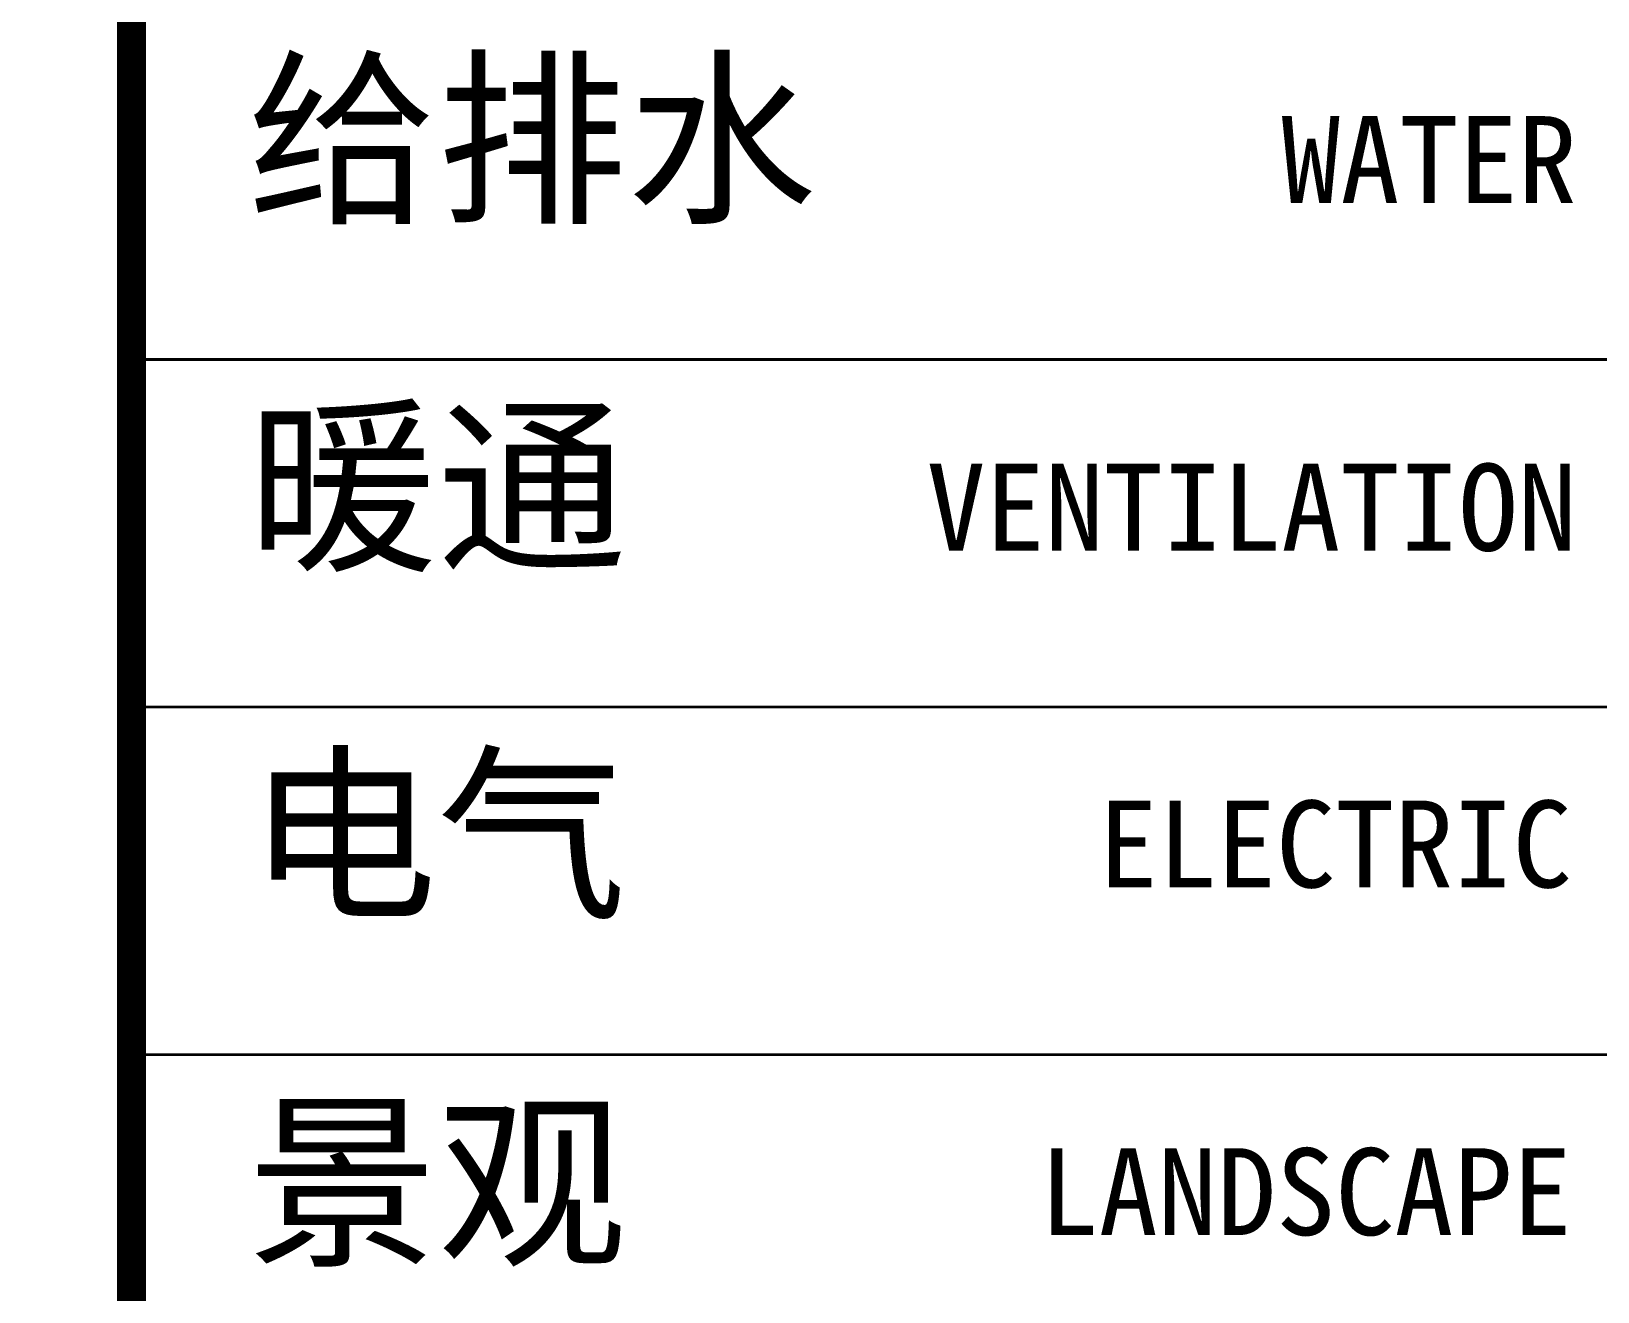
# Model space of a CAD drawing. Extents: x -483182 to 812890, y -390528 to -214858.
# Drawn here: x -133453 to -130750, y -300751 to -298576 of the extents above; entities that cross this region are included whole.
import ezdxf
from ezdxf.enums import TextEntityAlignment as Align

# ---------------------------------------------------------------- set-up
doc = ezdxf.new("R2010")
doc.units = 0
doc.header["$LTSCALE"] = 1000
doc.header["$MEASUREMENT"] = 0
doc.styles.add('图签信息$0$华文细黑', font='STXIHEI_0.TTF', dxfattribs={"height": 10})

# ---------------------------------------------------------------- blocks, each defined once
blk = doc.blocks.new('图签信息')
at = {"const_width": 0.5}
blk.add_lwpolyline([(-65, 574), (-65, 500.5), (0, 500.5), (0, 574)], close=True, dxfattribs=at)
at = {"const_width": 0.05}
for points in [[(-65, 536.5), (0, 536.5)], [(-65, 530.5), (0, 530.5)], [(-65, 524.5), (0, 524.5)]]:
    blk.add_lwpolyline(points, dxfattribs=at)
at = {"style": '图签信息$0$华文细黑'}
for s, p in [('给排水', (-63, 541.5)), ('暖通', (-63, 535.5)), ('电气', (-63, 529.5)), ('景观', (-63, 523.5))]:
    blk.add_text(s, height=2.4, dxfattribs=at).set_placement(p, align=Align.TOP_LEFT)
for s, p in [('WATER', (-40.056, 540.698)), ('VENTILATION', (-40.056, 534.698)), ('ELECTRIC', (-40.145, 528.886)), ('LANDSCAPE', (-40.145, 522.886))]:
    blk.add_text(s, height=1.5, dxfattribs=at).set_placement(p, align=Align.TOP_RIGHT)
blk = doc.blocks.new('图框-A1')
at = {"const_width": 0.5}
blk.add_lwpolyline([(766, 584), (25, 584), (25, 10), (766, 10)], close=True, dxfattribs=at)

msp = doc.modelspace()

# ---------------------------------------------------------------- block references
for name, p, xscale, yscale, zscale in [('图框-A1', (-209880, -353791.9), 100, 100, 100), ('图签信息', (-126780, -352791.9), 100.0000000000001, 100.0000000000001, 100.0000000000001)]:
    msp.add_blockref(name, p, dxfattribs=dict(xscale=xscale, yscale=yscale, zscale=zscale))

doc.saveas('drawing.dxf')
